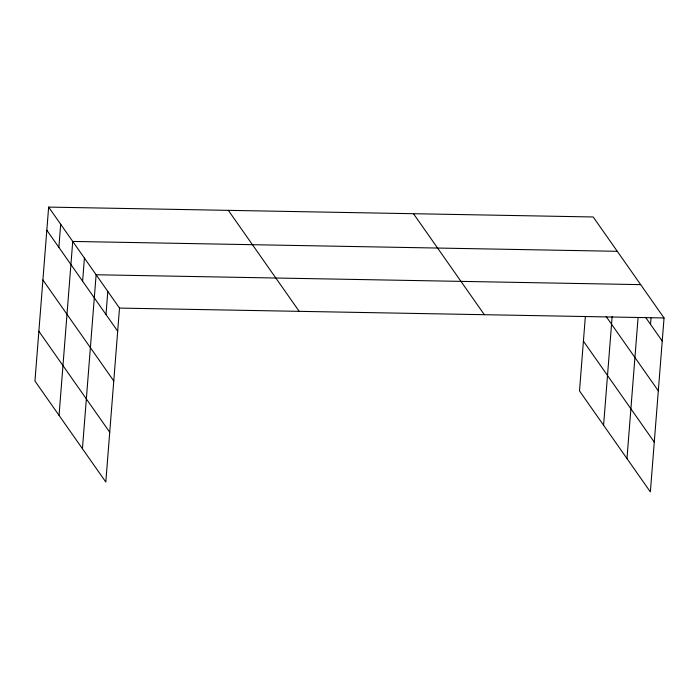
<?xml version="1.0" encoding="UTF-8"?>
<svg xmlns="http://www.w3.org/2000/svg" width="699" height="699" viewBox="0 0 699 699"><rect width="100%" height="100%" fill="white"/><g stroke="black" fill="none" stroke-linecap="round" stroke-linejoin="round"><path stroke-width="1.05" d="M48.642 207.096L34.95 381.042L105.811 482.03L119.503 308.084L48.642 207.096L593.189 216.97L664.05 317.958L650.358 491.904L579.497 390.916L585.351 316.56M58.865 247.367L60.691 224.265M59.048 415.381L72.731 241.435L617.278 251.308M82.604 281.199L84.422 258.097M82.43 448.706L96.121 274.759L640.668 284.633M105.995 314.524L107.812 291.422M603.587 425.245L612.141 316.612M626.977 458.579L638.082 317.477M650.542 324.397L651.031 318.097M119.503 308.084L664.05 317.958M645.614 317.381L662.233 341.06M606.12 316.464L658.318 390.837M583.412 341.138L654.281 442.126M413.485 213.711L484.346 314.699M228.337 210.355L299.207 311.343M46.824 230.198L117.685 331.186M42.901 279.976L113.771 380.964M38.864 331.265L109.734 432.253"/></g></svg>
